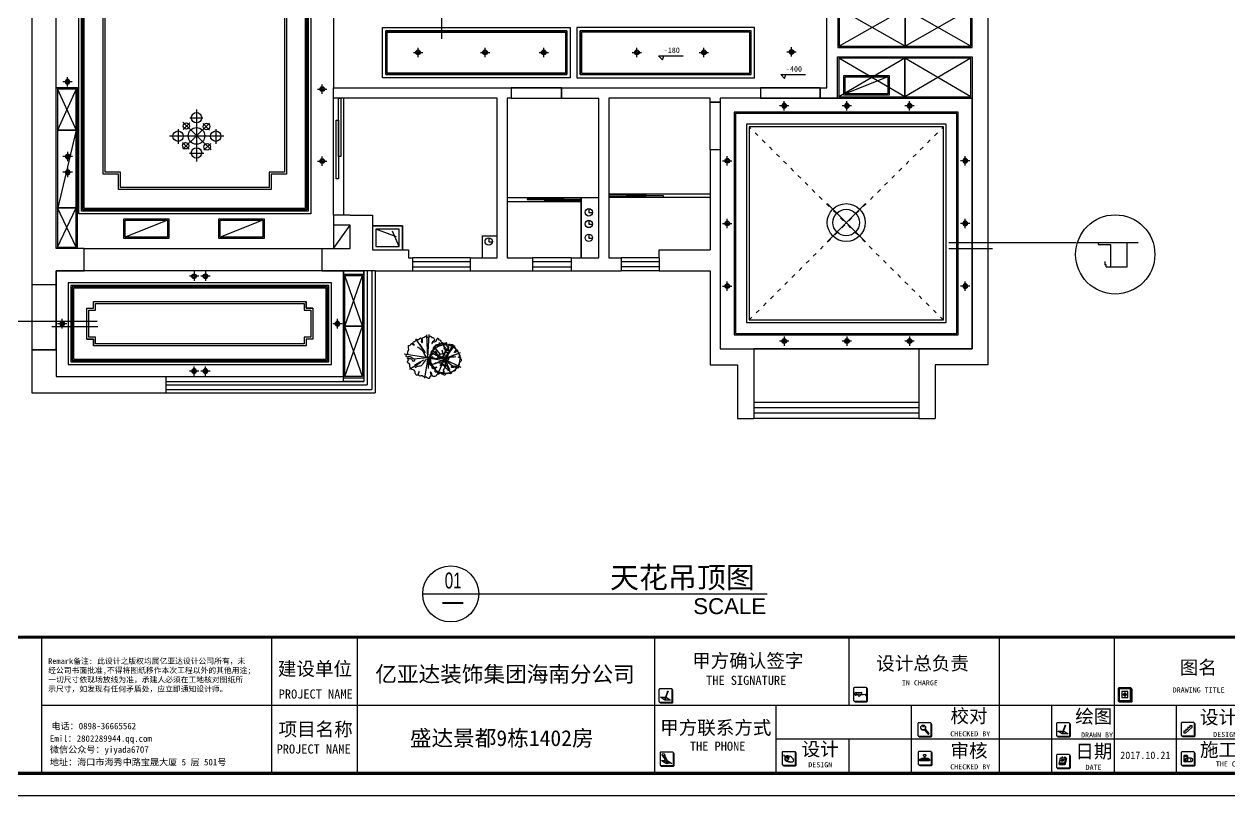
# Model space of a CAD drawing. Header units: millimetres. Extents: x -77055 to 331180, y -861586 to -491011.
# Drawn here: x 176111 to 194089, y -665598 to -654088 of the extents above; entities that cross this region are included whole.
import ezdxf
from ezdxf.enums import TextEntityAlignment as Align

# ---------------------------------------------------------------- set-up
doc = ezdxf.new("R2010")
doc.units = ezdxf.units.MM
doc.linetypes.add('ACAD_ISO03W100', pattern=[30, 12, -18])
doc.linetypes.add('M-HIDDEN', pattern=[1.875, 1.25, -0.625])
for name, color, linetype in [('0-01图框模板说明', 2, 'Continuous'), ('0-02图框细线', 136, 'Continuous'), ('0-170活动家具', 8, 'Continuous'), ('250', 250, 'Continuous'), ('IEM-18Norm', 30, 'Continuous'), ('IFF-PLANTS', 86, 'Continuous'), ('LIGHT', 2, 'Continuous'), ('天花', 2, 'Continuous'), ('家具内线', 8, 'Continuous'), ('家具外线', 4, 'Continuous')]:
    doc.layers.add(name, color=color, linetype=linetype)
doc.styles.add('ar', font='arial.ttf')
doc.styles.get("Standard").update_dxf_attribs({"font": 'simhei.ttf'})
doc.styles.add('STYLE1', font='')
doc.styles.add('黑体', font='simhei.ttf')
doc.styles.get('STYLE1').set_extended_font_data('SimSun')
doc.linetypes.add('FENCELINE1', pattern='A,6.35,-2.54,[133,ltypeshp.shx,S=2.54,R=0,X=-2.54,Y=0],-2.54,25.4', length=36.83)

# ---------------------------------------------------------------- blocks, each defined once
blk = doc.blocks.new('TREE')
at = {"color": 0, "linetype": 'ByBlock'}
for p, q in [((0, 0), (-426, 453)), ((1, -2), (-184, 326)), ((-14, 124), (-37, 392)), ((-28, 553), (-9, 216)), ((-2, -2), (384, 367)), ((0, 0), (-500, -310)), ((0, 0), (-473, -365)), ((0, 0), (-35, -318)), ((0, 0), (227, 147)), ((0, 0), (381, 26)), ((0, 0), (325, -339)), ((0, 0), (223, -298)), ((-580, -11), (-189, -11)), ((-146, -21), (-393, -29)), ((189, -548), (66, -191))]:
    blk.add_line(p, q, dxfattribs=at)
for points in [[(-533, 172, 0.048549), (-538, 162, 0.190472), (-538, 152, -0.10101), (-534, 136, 0.307962), (-529, 126, 0.265853), (-522, 125, -0.124573), (-499, 128, -0.175417), (-471, 113, -0.55537), (-474, 103, -0.151111), (-493, 103, 0.037801), (-513, 108, 0.126958), (-522, 108, 0.229316), (-545, 84, 0.16988), (-545, 59, -0.10766), (-541, 26, 0.160613), (-535, -45, -0.11842), (-527, -95, -0.101826), (-531, -107, 0.641425), (-505, -139, 0.023709), (-443, -97, -0.264906), (-413, -93, -0.527356), (-410, -108, -0.115062), (-453, -136, 0.153737), (-493, -166, 0.227692), (-497, -195, -0.107046), (-494, -249, 0.304489), (-478, -282, 0.118537), (-445, -292, -0.24455), (-417, -310, -0.401226), (-423, -336, 0.516312), (-423, -369, 0.207858), (-395, -376, -0.205707), (-373, -381, 0.042292), (-366, -398, 0.27872), (-293, -406, 0.371124), (-277, -369, -0.162146), (-276, -332, -0.092503), (-254, -296, -0.92822), (-245, -302, 0.045097), (-264, -338, 0.271844), (-261, -356, -0.045638), (-237, -394, -0.351087), (-245, -437, 0.267635), (-276, -481, 0.456302), (-255, -503, 0.224849), (-239, -495, -0.702819), (-221, -501, 0.36667), (-167, -517, -0.306593), (-116, -526, 0.365707), (-41, -531, 0.229267), (-32, -515, -0.531538), (-16, -505, 0.038694), (27, -520, 0.546027), (39, -510, 0.008428), (32, -472, -1.045168), (37, -471, 0.024954), (85, -536, 0.277631), (132, -553, 0.618575), (136, -539, 0.07332), (112, -501, -0.264636), (108, -484, -0.283668), (151, -475, 0.151544), (216, -478, 0.263252), (240, -456, -0.276965), (266, -432, -0.00619), (307, -424, 0.292035), (342, -392, 0.386467), (334, -377, -0.479561), (328, -327, -0.347201), (364, -322, 0.24097), (407, -324, 0.319278), (424, -297, -0.256097), (439, -262, 0.599235), (437, -247, 0.047891), (392, -236, -0.010419), (332, -226, -1.343777), (334, -221, -0.207946), (408, -227, 0.33552), (447, -221, 0.15502), (468, -176, -0.317336), (499, -144, 0.33213), (532, -107, 0.295355), (520, -83, -0.3785), (502, -32, 0.22719), (500, 14, 0.002774), (486, 38, -0.340727), (489, 58, 0.192143), (500, 81, 0.191783), (474, 155, 0.399061), (419, 160, -0.281864), (340, 151, -0.778653), (341, 160, 0.05714), (390, 169, 0.298226), (428, 213, -0.213147), (451, 252, 0.598277), (448, 281, 0.136008), (413, 299, -0.239617), (383, 322, 0.225446), (329, 367, -0.274678), (282, 414, 0.625959), (207, 429, -0.077436), (161, 385, -1.722769), (161, 389, 0.182225), (191, 427, -0.220662), (213, 451, 0.440558), (221, 473, 0.255848), (180, 500, 0.203833), (140, 487, -0.381368), (42, 488, 0.289099), (-77, 508, 0.098536), (-107, 488, -0.37499), (-148, 485, 0.295657), (-212, 490, 0.325049), (-226, 463, -0.444778), (-241, 442, -0.072527), (-280, 445, 0.724317), (-286, 435, 0.036145), (-225, 376, 0.245611), (-185, 367, -0.314344), (-138, 351, -0.471362), (-150, 307, -0.328571), (-187, 315, 0.165469), (-233, 341, -0.289587), (-308, 411, 0.485494), (-358, 433, 0.37279), (-379, 377, -0.569082), (-398, 355, 0.406999), (-425, 335, -0.196889), (-455, 288, -0.049165), (-529, 245, 0.519447), (-535, 215, -0.377457), (-533, 172, 3.957934)], [(15, 56, -0.10196), (60, 209, 0.275224), (55, 302, -0.168848), (27, 414, -2.224984)], [(-390, 62, -0.036231), (-288, 26, 0.185457), (-162, 20, -0.211068), (-43, 9, 0.149215), (0, 0, -8.760448)], [(487, -11, 0.172133), (370, 10, -0.196086), (205, 48, 0.316741), (120, 48, -11.613477)], [(-159, -464, 0.391732), (-139, -392, -0.180788), (-149, -315, -0.13994), (-84, -199, 0.260432), (-59, -111, -0.869243)], [(295, -451, 0.133517), (268, -402, 0.059364), (224, -366, -0.223064), (177, -290, 0.236418), (120, -204, -0.461399)]]:
    blk.add_lwpolyline(points, format="xyb", dxfattribs=at)
blk = doc.blocks.new('efd')
at = {"layer": '家具内线'}
for p, q in [((-22696, -712304), (-22696, -712950)), ((-22534, -712472), (-22868, -712796)), ((-22864, -712460), (-22515, -712806)), ((-22780, -712468), (-22862, -712551)), ((-22779, -712408), (-22616, -712408)), ((-22613, -712477), (-22533, -712560)), ((-23030, -712631), (-22357, -712631)), ((-22926, -712548), (-22926, -712730)), ((-22455, -712548), (-22455, -712728)), ((-22871, -712711), (-22788, -712796)), ((-22604, -712807), (-22519, -712724)), ((-22781, -712846), (-22606, -712846))]:
    blk.add_line(p, q, dxfattribs=at)
at = {"layer": '家具外线'}
for centre, radius in [((-22696, -712405), 64.5), ((-22822, -712508), 39.8), ((-22572, -712514), 39.8), ((-22925, -712634), 64.5), ((-22696, -712631), 103), ((-22457, -712634), 64.5), ((-22831, -712753), 39.8), ((-22696, -712843), 64.5), ((-22563, -712767), 39.8)]:
    blk.add_circle(centre, radius, dxfattribs=at)
blk = doc.blocks.new('adsdw33434')
at = {"layer": '天花', "color": 1}
for p, q in [((-382, 382), (382, -382)), ((382, 382), (-382, -382))]:
    blk.add_line(p, q, dxfattribs=at)
for radius in [377, 264]:
    blk.add_circle((0, 0), radius, dxfattribs=at)
blk = doc.blocks.new('KHBB')
at = {"color": 1}
blk.add_circle((132665, -152294), 35, dxfattribs=at)
at = {"layer": 'LIGHT', "color": 1, "linetype": 'Continuous'}
for p, q in [((132765, -152294), (132565, -152294)), ((132665, -152194), (132665, -152394))]:
    blk.add_line(p, q, dxfattribs=at)
at = {"layer": 'LIGHT', "linetype": 'Continuous'}
blk.add_circle((132665, -152294), 50, dxfattribs=at)
blk = doc.blocks.new('A$C277C16EF')
at = {"layer": '0-01图框模板说明'}
for points in [[(-12145, 1411, -0.414214), (-12158, 1397), (-12331, 1397, -0.071272), (-12335, 1398, 0.348143), (-12322, 1388), (-12149, 1388, 0.414214), (-12135, 1401), (-12135, 1574, 0.333108), (-12145, 1587, -0.057743), (-12145, 1584)], [(-9240, 1428, -0.414214), (-9254, 1415), (-9427, 1415, -0.071272), (-9430, 1416, 0.348143), (-9417, 1405), (-9245, 1405, 0.414214), (-9231, 1419), (-9231, 1592, 0.333108), (-9241, 1605, -0.057743), (-9240, 1601)], [(-5292, 1424, -0.414214), (-5306, 1411), (-5479, 1411, -0.071272), (-5482, 1411, 0.348143), (-5470, 1401), (-5297, 1401, 0.414214), (-5283, 1414), (-5283, 1587, 0.333108), (-5293, 1600, -0.057743), (-5292, 1597)], [(-8283, 904, -0.414214), (-8296, 891), (-8469, 891, -0.071272), (-8473, 891, 0.348143), (-8460, 881), (-8287, 881, 0.414214), (-8273, 894), (-8273, 1067, 0.333108), (-8283, 1080, -0.057743), (-8283, 1077)], [(-6214, 904, -0.414214), (-6227, 891), (-6400, 891, -0.071272), (-6404, 891, 0.348143), (-6391, 881), (-6218, 881, 0.414214), (-6205, 894), (-6205, 1067, 0.333108), (-6214, 1080, -0.057743), (-6214, 1077)], [(-4353, 909, -0.414214), (-4366, 895), (-4539, 895, -0.071272), (-4543, 896, 0.348143), (-4530, 885), (-4357, 885, 0.414214), (-4344, 899), (-4344, 1072, 0.333108), (-4353, 1085, -0.057743), (-4353, 1081)], [(-12128, 465, -0.414214), (-12141, 451), (-12314, 451, -0.071272), (-12318, 452, 0.348143), (-12305, 442), (-12132, 442, 0.414214), (-12119, 455), (-12119, 628, 0.333108), (-12129, 641, -0.057743), (-12128, 638)], [(-10305, 473, -0.414214), (-10318, 460), (-10491, 460, -0.071272), (-10495, 460, 0.348143), (-10482, 450), (-10309, 450, 0.414214), (-10296, 463), (-10296, 636, 0.333108), (-10305, 649, -0.057743), (-10305, 646)], [(-8276, 476, -0.414214), (-8289, 462), (-8462, 462, -0.071272), (-8466, 463, 0.348143), (-8453, 453), (-8280, 453, 0.414214), (-8267, 466), (-8267, 639, 0.333108), (-8276, 652, -0.057743), (-8276, 649)], [(-6214, 431, -0.414214), (-6227, 418), (-6400, 418, -0.071272), (-6404, 418, 0.348143), (-6391, 408), (-6218, 408, 0.414214), (-6205, 421), (-6205, 594, 0.333108), (-6214, 607, -0.057743), (-6214, 604)], [(-4353, 471, -0.414214), (-4366, 457), (-4539, 457, -0.071272), (-4543, 458, 0.348143), (-4530, 448), (-4357, 448, 0.414214), (-4344, 461), (-4344, 634, 0.333108), (-4353, 647, -0.057743), (-4353, 644)]]:
    blk.add_hatch(color=8, dxfattribs=at).paths.add_polyline_path(points)
h = blk.add_hatch(color=8, dxfattribs=at)
h.paths.add_polyline_path([(-5392, 1527), (-5409, 1527), (-5409, 1511), (-5392, 1511)])
h.paths.add_polyline_path([(-5392, 1511), (-5375, 1511), (-5375, 1527), (-5392, 1527)])
h.paths.add_polyline_path([(-5392, 1511), (-5392, 1495), (-5375, 1495), (-5375, 1511)])
h.paths.add_polyline_path([(-5392, 1511), (-5409, 1511), (-5409, 1495), (-5392, 1495)])
at = {"layer": '0-01图框模板说明', "color": 8}
for p, q in [((-12251, 1448), (-12253, 1444)), ((-12252, 1448), (-12253, 1446)), ((-12253, 1446), (-12253, 1444)), ((-12252, 1445), (-12253, 1444)), ((-12251, 1447), (-12252, 1445)), ((-9408, 1541), (-9327, 1547)), ((-9396, 1540), (-9326, 1546)), ((-9345, 1510), (-9264, 1516)), ((-9333, 1509), (-9264, 1515)), ((-5437, 1511), (-5348, 1511)), ((-5392, 1555), (-5392, 1466)), ((-8385, 988), (-8328, 922)), ((-8374, 997), (-8317, 932)), ((-6322, 942), (-6322, 939)), ((-6321, 941), (-6322, 938)), ((-6321, 939), (-6322, 938)), ((-6322, 939), (-6322, 938)), ((-6320, 941), (-6321, 939)), ((-4511, 968), (-4511, 940)), ((-4511, 968), (-4481, 968)), ((-4511, 940), (-4480, 940)), ((-4481, 996), (-4451, 996)), ((-4481, 996), (-4481, 968)), ((-4390, 1020), (-4480, 940)), ((-4451, 1025), (-4451, 996)), ((-4451, 1025), (-4421, 1025)), ((-4421, 1051), (-4390, 1051)), ((-4421, 1051), (-4421, 1025)), ((-4390, 1051), (-4390, 1020)), ((-10471, 551), (-10471, 551)), ((-10462, 577), (-10429, 561)), ((-10456, 543), (-10415, 520)), ((-10421, 576), (-10454, 588)), ((-10449, 575), (-10449, 575)), ((-10449, 575), (-10425, 562)), ((-10420, 571), (-10445, 582)), ((-10379, 585), (-10421, 597)), ((-10411, 561), (-10404, 557)), ((-8449, 546), (-8428, 560)), ((-8426, 561), (-8406, 561)), ((-8383, 572), (-8383, 576)), ((-8376, 572), (-8376, 576)), ((-8350, 561), (-8328, 561)), ((-8308, 546), (-8326, 560)), ((-6272, 566), (-6294, 470)), ((-6269, 563), (-6291, 467)), ((-6266, 561), (-6288, 465)), ((-6263, 559), (-6285, 462)), ((-6275, 569), (-6263, 559)), ((-4510, 597), (-4510, 515)), ((-4395, 564), (-4477, 564)), ((-4456, 597), (-4456, 515)), ((-12241, 484), (-12306, 527)), ((-12306, 527), (-12253, 527)), ((-12224, 527), (-12219, 527)), ((-12219, 527), (-12153, 484)), ((-6374, 473), (-6362, 462)), ((-6294, 470), (-6371, 470)), ((-6291, 467), (-6368, 467)), ((-6288, 465), (-6365, 465)), ((-6285, 462), (-6362, 462)), ((-4395, 510), (-4477, 510))]:
    blk.add_line(p, q, dxfattribs=at)
at = {"layer": '0-01图框模板说明', "color": 2, "const_width": 49}
blk.add_lwpolyline([(-338, 19745), (-338, 338), (-28062, 338), (-28062, 19745)], close=True, dxfattribs=at)
blk.add_lwpolyline([(-338, 2367), (-28066, 2367)], dxfattribs=at)
at = {"layer": '0-01图框模板说明', "color": 8}
for points in [[(-12331, 1397), (-12158, 1397, 0.414214), (-12145, 1411), (-12145, 1584, 0.414214), (-12158, 1597), (-12331, 1597, 0.414214), (-12344, 1584), (-12344, 1411, 0.414214)], [(-12208, 1555), (-12215, 1557), (-12215, 1559, -0.451962), (-12211, 1560), (-12210, 1560, -0.418435), (-12208, 1556)], [(-9427, 1415), (-9254, 1415, 0.414214), (-9240, 1428), (-9240, 1601, 0.414214), (-9254, 1615), (-9427, 1615, 0.414214), (-9440, 1601), (-9440, 1428, 0.414214)], [(-5479, 1411), (-5306, 1411, 0.414214), (-5292, 1424), (-5292, 1597, 0.414214), (-5306, 1610), (-5479, 1610, 0.414214), (-5492, 1597), (-5492, 1424, 0.414214)], [(-8469, 891), (-8296, 891, 0.414214), (-8283, 904), (-8283, 1077, 0.414214), (-8296, 1090), (-8469, 1090, 0.414214), (-8482, 1077), (-8482, 904, 0.414214)], [(-6400, 891), (-6227, 891, 0.414214), (-6214, 904), (-6214, 1077, 0.414214), (-6227, 1090), (-6400, 1090, 0.414214), (-6413, 1077), (-6413, 904, 0.414214)], [(-4539, 895), (-4366, 895, 0.414214), (-4353, 909), (-4353, 1081, 0.414214), (-4366, 1095), (-4539, 1095, 0.414214), (-4552, 1081), (-4552, 909, 0.414214)], [(-6277, 1048), (-6285, 1051), (-6284, 1052, -0.451962), (-6280, 1054), (-6279, 1053, -0.418435), (-6277, 1049)], [(-12314, 451), (-12141, 451, 0.414214), (-12128, 465), (-12128, 638, 0.414214), (-12141, 651), (-12314, 651, 0.414214), (-12328, 638), (-12328, 465, 0.414214)], [(-10491, 460), (-10318, 460, 0.414214), (-10305, 473), (-10305, 646, 0.414214), (-10318, 659), (-10491, 659, 0.414214), (-10504, 646), (-10504, 473, 0.414214)], [(-8462, 462), (-8289, 462, 0.414214), (-8276, 476), (-8276, 649, 0.414214), (-8289, 662), (-8462, 662, 0.414214), (-8476, 649), (-8476, 476, 0.414214)], [(-8446, 547), (-8311, 547, -0.414214), (-8307, 543), (-8307, 526, -0.414214), (-8311, 522), (-8446, 522, -0.414214), (-8450, 526), (-8450, 543, -0.414214)], [(-6400, 418), (-6227, 418, 0.414214), (-6214, 431), (-6214, 604, 0.414214), (-6227, 617), (-6400, 617, 0.414214), (-6413, 604), (-6413, 431, 0.414214)], [(-4539, 457), (-4366, 457, 0.414214), (-4353, 471), (-4353, 644, 0.414214), (-4366, 657), (-4539, 657, 0.414214), (-4552, 644), (-4552, 471, 0.414214)]]:
    blk.add_lwpolyline(points, format="xyb", close=True, dxfattribs=at)
for points in [[(-12335, 1398, 0.348143), (-12322, 1388), (-12149, 1388, 0.414214), (-12135, 1401), (-12135, 1574, 0.333108), (-12145, 1587)], [(-9430, 1416, 0.348143), (-9417, 1405), (-9245, 1405, 0.414214), (-9231, 1419), (-9231, 1592, 0.333108), (-9241, 1605)], [(-5482, 1411, 0.348143), (-5470, 1401), (-5297, 1401, 0.414214), (-5283, 1414), (-5283, 1587, 0.333108), (-5293, 1600)], [(-8473, 891, 0.348143), (-8460, 881), (-8287, 881, 0.414214), (-8273, 894), (-8273, 1067, 0.333108), (-8283, 1080)], [(-6404, 891, 0.348143), (-6391, 881), (-6218, 881, 0.414214), (-6205, 894), (-6205, 1067, 0.333108), (-6214, 1080)], [(-4543, 896, 0.348143), (-4530, 885), (-4357, 885, 0.414214), (-4344, 899), (-4344, 1072, 0.333108), (-4353, 1085)], [(-12318, 452, 0.348143), (-12305, 442), (-12132, 442, 0.414214), (-12119, 455), (-12119, 628, 0.333108), (-12129, 641)], [(-10495, 460, 0.348143), (-10482, 450), (-10309, 450, 0.414214), (-10296, 463), (-10296, 636, 0.333108), (-10305, 649)], [(-8466, 463, 0.348143), (-8453, 453), (-8280, 453, 0.414214), (-8267, 466), (-8267, 639, 0.333108), (-8276, 652)], [(-6404, 418, 0.348143), (-6391, 408), (-6218, 408, 0.414214), (-6205, 421), (-6205, 594, 0.333108), (-6214, 607)], [(-4543, 458, 0.348143), (-4530, 448), (-4357, 448, 0.414214), (-4344, 461), (-4344, 634, 0.333108), (-4353, 647)]]:
    blk.add_lwpolyline(points, format="xyb", dxfattribs=at)
for points in [[(-12238, 1473), (-12235, 1473), (-12170, 1430), (-12257, 1430), (-12323, 1473), (-12246, 1473)], [(-6307, 966), (-6304, 966), (-6239, 923), (-6327, 923), (-6392, 966), (-6316, 966)], [(-8369, 565), (-8356, 565), (-8347, 559), (-8409, 559), (-8399, 565), (-8390, 565)], [(-6334, 569), (-6275, 569), (-6297, 473), (-6374, 473), (-6351, 569), (-6338, 569)]]:
    blk.add_lwpolyline(points, dxfattribs=at)
for points in [[(-12251, 1447), (-12252, 1448), (-12249, 1464), (-12242, 1462)], [(-12211, 1548), (-12218, 1551), (-12249, 1464), (-12242, 1462)], [(-12208, 1555), (-12216, 1558), (-12218, 1551), (-12210, 1548)], [(-5478, 1425), (-5306, 1425), (-5306, 1597), (-5478, 1597)], [(-5437, 1466), (-5348, 1466), (-5348, 1555), (-5437, 1555)], [(-5409, 1527), (-5375, 1527), (-5375, 1495), (-5409, 1495)], [(-6320, 941), (-6322, 942), (-6319, 958), (-6311, 955)], [(-6280, 1042), (-6287, 1044), (-6319, 958), (-6311, 955)], [(-6277, 1048), (-6285, 1051), (-6287, 1044), (-6280, 1042)], [(-8409, 559), (-8347, 559), (-8347, 551), (-8409, 551)], [(-6334, 545), (-6302, 545), (-6310, 520), (-6341, 520)], [(-6355, 495), (-6347, 495), (-6349, 489), (-6356, 489)], [(-6340, 495), (-6332, 495), (-6334, 489), (-6341, 489)], [(-6325, 495), (-6318, 495), (-6319, 489), (-6327, 489)], [(-6311, 495), (-6303, 495), (-6305, 489), (-6312, 489)]]:
    blk.add_lwpolyline(points, close=True, dxfattribs=at)
for centre, radius in [((-8402, 1020), 36), ((-12280, 614), 17.7), ((-12268, 579), 2.53), ((-12263, 570), 2.53), ((-12262, 582), 2.53), ((-12259, 560), 2.53), ((-12258, 573), 2.53), ((-12256, 586), 2.53), ((-12253, 563), 2.53), ((-12254, 548), 2.53), ((-12252, 576), 2.53), ((-12239, 527), 14.3), ((-12247, 566), 2.53), ((-12248, 551), 2.53), ((-12242, 555), 2.53), ((-6295, 558), 2.7)]:
    blk.add_circle(centre, radius, dxfattribs=at)
for centre, radius, start, end in [((-9389, 1516), 24.9, 105.757, 120.9015), ((-9388, 1491), 21.7, 39.9377, 115.0821), ((-9396, 1540), 0.332, 94.538, 105.757), ((-9381, 1528), 16.1, 194.4811, 315.0527), ((-9326, 1485), 24.9, 105.757, 138.6812), ((-9333, 1509), 0.332, 94.538, 105.757), ((-9332, 1534), 14.1, 298.7114, 70.1269), ((-9332, 1534), 13.4, 300.3285, 62.5398), ((-9326, 1545), 0.332, 62.5398, 94.538), ((-9325, 1522), 0.341, 133.8328, 294.2798), ((-9269, 1503), 14.1, 298.7114, 70.1269), ((-9264, 1515), 0.332, 62.5398, 94.538), ((-9270, 1503), 13.4, 300.3285, 62.5398), ((-9263, 1491), 0.341, 133.8328, 294.2798), ((-8401, 1017), 36, 191.5054, 300.5031), ((-8404, 1020), 18, 22.4479, 114.9174), ((-8408, 1029), 8.45, 340.0341, 111.5177), ((-8401, 1017), 36, 323.7918, 16.5929), ((-8324, 929), 7.87, 246.2917, 21.6824), ((-12394, 500), 144, 10.8653, 46.0134), ((-11892, 729), 386, 196.3548, 210.1283), ((-10446, 561), 21.3, 158.1829, 240.9002), ((-10421, 555), 46.4, 172.2315, 207.5085), ((-10376, 526), 99.8, 139.3249, 154.2833), ((-10430, 563), 35, 74.0812, 127.264), ((-10447, 579), 3.62, 54.1755, 246.924), ((-10445, 579), 46.7, 277.384, 14.5417), ((-10419, 579), 21, 239.1443, 279.6549), ((-10424, 568), 5.39, 255.5948, 46.2056), ((-10431, 557), 21, 22.1455, 62.6561), ((-10416, 563), 5.32, 279.6549, 22.1455), ((-10448, 474), 131, 28.784, 58.3007), ((-8426, 557), 3.88, 90, 119.8772), ((-8379, 671), 77.3, 259.2449, 280.7551), ((-8411, 572), 28.6, 7.6088, 51.9955), ((-8395, 577), 13.3, 284.907, 336.821), ((-8379, 584), 23.4, 237.0341, 302.9659), ((-8347, 572), 28.6, 128.0045, 172.3912), ((-8373, 572), 2.72, 180, 209.5766), ((-8363, 578), 14.2, 209.5766, 255.9056), ((-8328, 557), 3.88, 58.6434, 90), ((-6337, 558), 2.7, 133.5405, 58.5094), ((-6319, 562), 20.4, 120.0838, 193.4607), ((-6337, 559), 2.06, 218.3923, 328.4538), ((-6319, 562), 16.9, 118.9884, 196.0214), ((-6336, 557), 2.7, 72.6047, 87.6936), ((-6326, 570), 9.85, 350.5454, 105.731), ((-6327, 569), 7.74, 355.4404, 89.6822), ((-6277, 562), 20.4, 127.1675, 193.4607), ((-6294, 557), 2.7, 72.6047, 215.7707), ((-6295, 559), 2.06, 218.3923, 328.4538), ((-6278, 562), 16.3, 120.88, 197.6449), ((-6286, 573), 6.91, 75.6414, 126.1244), ((-6286, 571), 5.41, 333.2308, 96.566), ((-6286, 571), 8.4, 340.7006, 72.9302), ((-10374, 651), 146, 233.0714, 279.6677), ((-10357, 637), 131, 243.4996, 273.0164), ((-10359, 532), 27.1, 290.3762, 11.4241)]:
    blk.add_arc(centre, radius, start, end, dxfattribs=at)
for centre, major_axis, ratio in [((-9409, 1520), (0, 20.6), 0.646017), ((-9408, 1520), (0, 20.6), 0.646017), ((-9358, 1505), (0, 20.6), 0.646017), ((-9357, 1505), (0, 20.6), 0.646017), ((-4483, 597), (-27.1, 0), 0.454196), ((-4477, 537), (0, 27.1), 0.454196), ((-4395, 537), (0, 27.1), 0.454196), ((-4483, 515), (-27.1, 0), 0.454196)]:
    blk.add_ellipse(centre, major_axis=major_axis, ratio=ratio, dxfattribs=at)
blk.add_ellipse((-8379, 604), major_axis=(25.4, 0), ratio=0.460933, start_param=-0.967391, end_param=4.108984, dxfattribs=at)
for points in [[(-10458, 585), (-10473, 587), (-10480, 594), (-10483, 611)], [(-10456, 587), (-10473, 588), (-10478, 600), (-10482, 612)]]:
    blk.add_open_spline(points, degree=3, dxfattribs=at)
blk.add_spline([(-12239, 513), (-12210, 500), (-12209, 510), (-12222, 507), (-12230, 484), (-12195, 490), (-12189, 484)], degree=3, dxfattribs=at)
at = {"layer": '0-02图框细线'}
for p, q in [((-21553, 338), (-21553, 2367)), ((-18119, 327), (-18119, 2367)), ((-16842, 327), (-16842, 2367)), ((-12405, 338), (-12405, 2367)), ((-9507, 1352), (-9507, 2367)), ((-7264, 1352), (-7264, 2367)), ((-5546, 338), (-5546, 2367)), ((-21553, 1352), (-338, 1352)), ((-10594, 338), (-10594, 1352)), ((-8574, 338), (-8574, 1352)), ((-7264, 338), (-7264, 1352)), ((-6480, 338), (-6480, 1352)), ((-4619, 338), (-4619, 1352)), ((-338, 845), (-10594, 845)), ((-9507, 338), (-9507, 845))]:
    blk.add_line(p, q, dxfattribs=at)
blk.add_lwpolyline([(0, 20083), (0, 0), (-28400, 0), (-28400, 20083)], close=True, dxfattribs=at)
for s, insert, char_height, attachment_point in [('{\\fSimHei|b0|i0|c134|p2;Remark备注: 此设计之版权均属亿亚达设计公司所有，未\\P经公司书面批准,不得将图纸移作本次工程以外的其他用途;\\P一切尺寸依现场放线为准，承建人必须在工地核对图纸所\\P示尺寸，如发现有任何矛盾处，应立即通知设计师。}', (-21458, 1541), 83.12, 7), ('{\\fSimSun|b0|i0|c134|p2;建设单位}', (-18031, 1885), 202.86, 4), ('{\\fSimSun|b0|i0|c134|p2;甲方确认签字}', (-11848, 2004), 202.86, 4), ('{\\fSimSun|b0|i0|c134|p2;设计总负责}', (-9102, 1965), 202.86, 4), ('{\\fSimSun|b0|i0|c134|p2;图名}', (-4572, 1904), 202.86, 4), ('{\\fSimSun|b0|i0|c134|p2;THE SIGNATURE}', (-11640, 1722), 135.24, 4), ('{\\fSimSun|b0|i0|c134|p2;IN CHARGE}', (-8719, 1685), 76.2, 4), ('{\\fSimSun|b0|i0|c134|p2;DRAWING TITLE}', (-4678, 1579), 76.2, 4), ('{\\fSimSun|b0|i0|c134|p2;PROJECT NAME}', (-18018, 1518), 135.24, 4), ('{\\fSimSun|b0|i0|c134|p2;校对}', (-7994, 1181), 202.86, 4), ('{\\fSimSun|b0|i0|c134|p2;绘图}', (-6132, 1175), 202.86, 4), ('{\\fSimSun|b0|i0|c134|p2;设计阶段}', (-4271, 1162), 202.86, 4), ('{\\fSimSun|b0|i0|c134|p2;电话：0898-36665562  }', (-21410, 1036), 96.98, 4), ('{\\fSimSun|b0|i0|c134|p2;项目名称}', (-18020, 983), 202.86, 4), ('{\\fSimSun|b0|i0|c134|p2;甲方联系方式}', (-12326, 1005), 202.86, 4), ('{\\fSimSun|b0|i0|c134|p2;Emil：2802289944.qq.com}', (-21432, 841), 96.98, 4), ('{\\fSimSun|b0|i0|c134|p2;CHECKED BY}', (-7997, 925), 76.2, 4), ('{\\fSimSun|b0|i0|c134|p2;DRAWN BY}', (-6045, 909), 76.2, 4), ('{\\fSimSun|b0|i0|c134|p2;DESIGN PHASE}', (-4074, 915), 76.2, 4), ('{\\fSimSun|b0|i0|c134|p2;微信公众号：yiyada6707}', (-21432, 677), 96.98, 4), ('{\\fSimSun|b0|i0|c134|p2;PROJECT NAME}', (-18049, 698), 135.24, 4), ('{\\fSimSun|b0|i0|c134|p2;THE PHONE}', (-11882, 740), 135.24, 4), ('{\\fSimSun|b0|i0|c134|p2;设计}', (-10215, 686), 202.86, 4), ('{\\fSimSun|b0|i0|c134|p2;审核}', (-7994, 663), 202.86, 4), ('{\\fSimSun|b0|i0|c134|p2;日期}', (-6132, 653), 202.86, 4), ('{\\fSimSun|b0|i0|c134|p2;施工负责}', (-4271, 677), 202.86, 4), ('{\\fSimSun|b0|i0|c134|p2;地址：海口市海秀中路宝晟大厦 5 层 501号}', (-21433, 497), 96.98, 4), ('2017.10.21', (-5460, 605), 110, 4), ('{\\fSimSun|b0|i0|c134|p2;DESIGN}', (-10116, 464), 76.2, 4), ('{\\fSimSun|b0|i0|c134|p2;CHECKED BY}', (-7997, 433), 76.2, 4), ('{\\fSimSun|b0|i0|c134|p2;DATE}', (-5978, 426), 76.2, 4), ('{\\fSimSun|b0|i0|c134|p2;THE CHARGE}', (-4034, 476), 76.2, 4)]:
    blk.add_mtext(s, dxfattribs=dict(at, insert=insert, char_height=char_height, attachment_point=attachment_point))
at = {"layer": '0-02图框细线', "char_height": 236.67, "attachment_point": 5, "style": '黑体'}
for s, insert in [('亿亚达装饰集团海南分公司', (-14640, 1802)), ('{\\fSimSun|b0|i0|c134|p2;盛达景都9栋1402房}', (-14690, 849))]:
    blk.add_mtext(s, dxfattribs=dict(at, insert=insert))

msp = doc.modelspace()

# ---------------------------------------------------------------- linework, layer by layer
at = {"color": 2}
msp.add_line((182059.4, -662585.8), (182895.8, -662585.8), dxfattribs=at)
msp.add_line((182895.8, -662585.8), (187197.3, -662585.8))
at = {"color": 150}
msp.add_circle((182477.6, -662585.8), 418.2, dxfattribs=at)
at = {"layer": '0-170活动家具', "color": 8, "linetype": 'ACAD_ISO03W100', "ltscale": 5}
for p, q in [((186930.1, -658500.8), (189828.8, -655620.8)), ((189827.6, -658500.8), (186930.1, -655620.8))]:
    msp.add_line(p, q, dxfattribs=at)
at = {"layer": '250', "color": 7}
for p, q in [((176228.8, -650255.8), (176228.8, -657975.8)), ((190498.8, -659170.8), (190498.8, -650315.8)), ((176588.8, -657435.8), (176588.8, -650555.8)), ((190258.8, -654435.8), (190258.8, -650555.8)), ((188253.8, -653840.8), (188253.8, -654435.8)), ((188088.8, -655040.8), (188088.8, -653990.8)), ((188248.8, -655190.8), (188248.8, -654575.8)), ((188248.8, -654575.8), (190258.8, -654575.8)), ((188253.8, -654435.8), (190258.8, -654435.8)), ((190258.8, -654575.8), (190258.8, -658930.8)), ((180728.8, -655190.8), (180728.8, -655040.8)), ((180728.8, -655040.8), (183378.8, -655040.8)), ((183378.8, -655040.8), (183378.8, -655190.8)), ((184128.8, -655040.8), (184128.8, -655190.8)), ((184128.8, -655040.8), (187098.8, -655040.8)), ((187098.8, -655040.8), (187098.8, -655190.8)), ((187988.8, -655040.8), (187988.8, -655190.8)), ((187988.8, -655040.8), (188088.8, -655040.8)), ((183168.8, -655190.8), (180728.8, -655190.8)), ((183168.8, -657575.8), (183168.8, -655190.8)), ((183378.8, -655190.8), (183318.8, -655190.8)), ((183318.8, -655190.8), (183318.8, -657575.8)), ((184128.8, -655190.8), (184688.8, -655190.8)), ((184688.8, -656775.8), (184688.8, -655190.8)), ((186348.8, -655190.8), (184838.8, -655190.8)), ((184838.8, -655190.8), (184838.8, -657575.8)), ((186348.8, -655250.8), (186348.8, -655190.8)), ((186498.8, -655250.8), (186348.8, -655250.8)), ((187098.8, -655190.8), (186498.8, -655190.8)), ((186498.8, -655190.8), (186498.8, -655250.8)), ((187988.8, -655190.8), (188248.8, -655190.8)), ((186498.8, -655960.8), (186348.8, -655960.8)), ((186348.8, -655960.8), (186348.8, -657455.8)), ((186498.8, -655960.8), (186498.8, -658930.8)), ((184423.8, -657575.8), (184423.8, -656675.8)), ((184423.8, -656675.8), (184688.8, -656675.8)), ((180978.8, -657085.8), (180728.8, -657085.8)), ((180978.8, -656935.8), (181308.8, -656935.8)), ((180978.8, -657435.8), (180978.8, -657085.8)), ((181308.8, -656935.8), (181308.8, -657095.8)), ((181308.8, -657095.8), (181758.8, -657095.8)), ((181667.3, -657260), (181358.8, -657145.8)), ((181708.8, -657405.8), (181608.8, -657175.8)), ((181758.8, -657095.8), (181758.8, -657455.8)), ((177008.8, -657435.8), (176588.8, -657435.8)), ((177008.8, -657765.8), (177008.8, -657435.8)), ((180558.8, -657435.8), (180978.8, -657435.8)), ((180558.8, -657765.8), (180558.8, -657435.8)), ((181758.8, -657455.8), (181848.8, -657455.8)), ((181848.8, -657455.8), (181848.8, -657575.8)), ((181848.8, -657575.8), (181908.8, -657575.8)), ((181908.8, -657575.8), (181908.8, -657765.8)), ((182768.8, -657575.8), (182768.8, -657765.8)), ((182768.8, -657575.8), (183168.8, -657575.8)), ((183318.8, -657575.8), (183698.8, -657575.8)), ((183698.8, -657575.8), (183698.8, -657765.8)), ((184273.8, -657575.8), (184273.8, -657765.8)), ((184273.8, -657575.8), (184423.8, -657575.8)), ((184838.8, -657575.8), (185018.8, -657575.8)), ((185018.8, -657575.8), (185018.8, -657765.8)), ((185588.8, -657575.8), (185588.8, -657455.8)), ((185588.8, -657455.8), (186348.8, -657455.8)), ((185588.8, -657575.8), (185588.8, -657765.8)), ((176588.8, -657975.8), (176588.8, -657765.8)), ((176588.8, -657765.8), (177008.8, -657765.8)), ((180558.8, -657765.8), (177008.8, -657765.8)), ((180558.8, -657765.8), (181178.8, -657765.8)), ((181348.8, -657765.8), (181178.8, -657765.8)), ((181348.8, -657765.8), (181908.8, -657765.8)), ((182768.8, -657765.8), (183698.8, -657765.8)), ((184273.8, -657765.8), (185018.8, -657765.8)), ((185588.8, -657765.8), (186348.8, -657765.8)), ((186348.8, -657765.8), (186348.8, -659170.8)), ((176588.8, -657975.8), (176228.8, -657975.8)), ((177048.8, -658325.8), (177148.8, -658325.8)), ((177148.8, -658325.8), (177148.8, -658225.8)), ((177048.8, -658785.8), (177148.8, -658785.8)), ((177148.8, -658785.8), (177148.8, -658885.8)), ((180418.8, -658785.8), (180318.8, -658785.8)), ((180318.8, -658785.8), (180318.8, -658885.8)), ((176588.8, -658945.8), (176228.8, -658945.8)), ((176228.8, -658945.8), (176228.8, -659585.8)), ((176588.8, -658945.8), (176588.8, -659345.8)), ((186498.8, -658930.8), (186998.8, -658930.8)), ((186998.8, -658930.8), (186998.8, -659730.8)), ((189463.8, -658930.8), (189463.8, -659730.8)), ((190258.8, -658930.8), (189463.8, -658930.8)), ((186348.8, -659170.8), (186758.8, -659170.8)), ((186758.8, -659170.8), (186758.8, -659970.8)), ((189703.8, -659170.8), (189703.8, -659970.8)), ((190498.8, -659170.8), (189703.8, -659170.8)), ((176588.8, -659345.8), (178223.8, -659345.8)), ((178223.8, -659345.8), (178223.8, -659415.8)), ((178223.8, -659345.8), (180878.8, -659345.8)), ((178223.8, -659415.8), (178223.8, -659585.8)), ((176228.8, -659585.8), (178223.8, -659585.8)), ((186998.8, -659730.8), (186998.8, -659970.8)), ((189463.8, -659730.8), (189463.8, -659970.8)), ((186758.8, -659970.8), (186998.8, -659970.8)), ((189463.8, -659970.8), (189703.8, -659970.8))]:
    msp.add_line(p, q, dxfattribs=at)
at = {"layer": '250', "color": 2}
for p, q in [((177008.8, -656835.8), (177008.8, -650915.8)), ((180308.8, -656835.8), (180308.8, -650915.8)), ((182342.3, -654310.1), (182342.3, -653159.3)), ((188088.8, -655040.8), (188088.8, -653990.8)), ((184408.8, -654190.8), (184408.8, -654840.8)), ((186958.8, -654190.8), (184408.8, -654190.8)), ((184408.8, -654190.8), (184408.8, -654840.8)), ((186958.8, -654840.8), (186958.8, -654190.8)), ((185578.8, -654560.5), (185947.5, -654560.5)), ((185578.8, -654560.5), (185635.4, -654618.7)), ((185635.4, -654618.7), (185654.7, -654560.5)), ((184408.8, -654840.8), (186958.8, -654840.8)), ((187402.1, -654839.6), (187770.7, -654839.6)), ((187402.1, -654839.6), (187458.6, -654897.7)), ((187458.6, -654897.7), (187478, -654839.6)), ((188999.3, -654874.6), (188364.9, -655125.7)), ((176908.8, -655040.8), (176588.8, -655040.8)), ((181308.8, -655040.8), (184408.8, -655040.8)), ((184408.8, -655040.8), (188088.8, -655040.8)), ((188248.8, -655190.8), (190258.8, -655190.8)), ((190258.8, -655420.8), (190258.8, -655190.8)), ((177008.8, -656835.8), (180308.8, -656835.8)), ((178251.9, -657014.5), (177617.5, -657265.6)), ((179673.4, -657014.5), (179039, -657265.6)), ((189909.5, -657346.7), (191808.6, -657346.7)), ((191828.8, -657346.7), (192735.6, -657346.7)), ((192139.9, -657346.7), (192139.9, -657376.7)), ((192139.9, -657376.7), (192319.9, -657376.7)), ((192319.9, -657376.7), (192319.9, -657706.7)), ((192569.9, -657706.7), (192569.9, -657346.7)), ((182768.8, -657575.8), (181908.8, -657575.8)), ((184273.8, -657575.8), (183698.8, -657575.8)), ((185588.8, -657575.8), (185018.8, -657575.8)), ((192239.9, -657626.7), (192239.9, -657676.7)), ((181908.8, -657765.8), (182768.8, -657765.8)), ((183698.8, -657765.8), (184273.8, -657765.8)), ((185588.8, -657765.8), (185018.8, -657765.8)), ((192259.9, -657676.7), (192239.9, -657676.7)), ((192259.9, -657706.7), (192259.9, -657676.7)), ((192259.9, -657706.7), (192569.9, -657706.7)), ((180878.8, -657815.8), (180878.8, -659365.8)), ((177199, -658523), (174011.9, -658523)), ((189463.8, -659730.8), (186998.8, -659730.8)), ((189463.8, -659970.8), (186998.8, -659970.8))]:
    msp.add_line(p, q, dxfattribs=at)
at = {"layer": '250', "color": 251}
for p, q in [((176588.8, -655040.8), (176928.8, -655040.8)), ((180318.8, -658325.8), (180318.8, -658225.8)), ((180418.8, -658325.8), (180318.8, -658325.8)), ((189463.8, -658930.8), (186998.8, -658930.8))]:
    msp.add_line(p, q, dxfattribs=at)
at = {"layer": '250', "color": 8}
for p, q in [((176908.8, -657435.8), (176908.8, -655040.8)), ((180728.8, -656935.8), (180728.8, -655190.8)), ((180878.8, -655190.8), (180878.8, -656935.8)), ((176888.8, -655669.5), (176608.8, -656847)), ((183318.8, -656675.8), (184688.8, -656675.8)), ((186348.8, -656625.8), (184838.8, -656625.8)), ((186348.8, -656675.8), (184838.8, -656675.8)), ((183318.8, -656735.8), (184423.8, -656735.8)), ((184537.2, -656840.2), (184537.2, -656900.2)), ((184537.2, -656900.2), (184591.9, -656900.2)), ((180728.8, -657435.8), (180978.8, -657085.8)), ((184537.2, -657014), (184537.2, -657074)), ((184537.2, -657074), (184591.9, -657074)), ((184537.2, -657219.7), (184537.2, -657279.7)), ((177008.8, -657435.8), (180558.8, -657435.8)), ((183043.8, -657275.8), (183043.8, -657335.7)), ((183043.8, -657335.7), (183098.6, -657335.7)), ((184537.2, -657279.7), (184591.9, -657279.7)), ((181178.8, -657765.8), (181178.8, -659415.8)), ((181348.8, -657765.8), (181348.8, -659585.8)), ((178223.8, -659415.8), (181178.8, -659415.8)), ((178223.8, -659585.8), (181348.8, -659585.8))]:
    msp.add_line(p, q, dxfattribs=at)
at = {"layer": '250', "color": 1}
for p, q in [((181228.8, -657765.8), (181228.8, -659465.8)), ((181298.8, -657765.8), (181298.8, -659535.8)), ((182768.8, -657635.8), (181908.8, -657635.8)), ((181908.8, -657705.8), (182768.8, -657705.8)), ((184273.8, -657635.8), (183698.8, -657635.8)), ((183698.8, -657705.8), (184273.8, -657705.8)), ((185588.8, -657635.8), (185018.8, -657635.8)), ((185588.8, -657705.8), (185018.8, -657705.8)), ((178223.8, -659465.8), (181228.8, -659465.8)), ((178223.8, -659535.8), (181298.8, -659535.8)), ((189463.8, -659810.8), (186998.8, -659810.8)), ((189463.8, -659890.8), (186998.8, -659890.8))]:
    msp.add_line(p, q, dxfattribs=at)
at = {"layer": '250', "color": 251}
for points in [[(180388.8, -656915.8), (176928.8, -656915.8), (176928.8, -650835.8), (180388.8, -650835.8)], [(180328.8, -656855.8), (176988.8, -656855.8), (176988.8, -650895.8), (180328.8, -650895.8)], [(179768.8, -656525.8), (177548.8, -656525.8), (177548.8, -656295.8), (177318.8, -656295.8), (177318.8, -651455.8), (177548.8, -651455.8), (177548.8, -651225.8), (179768.8, -651225.8), (179768.8, -651455.8), (179998.8, -651455.8), (179998.8, -656295.8), (179768.8, -656295.8)], [(180698.8, -657945.8), (176768.8, -657945.8), (176768.8, -659165.8), (180698.8, -659165.8)], [(180388.8, -658755.8), (180288.8, -658755.8), (180288.8, -658855.8), (177178.8, -658855.8), (177178.8, -658755.8), (177078.8, -658755.8), (177078.8, -658355.8), (177178.8, -658355.8), (177178.8, -658255.8), (180288.8, -658255.8), (180288.8, -658355.8), (180388.8, -658355.8)]]:
    msp.add_lwpolyline(points, close=True, dxfattribs=at)
at = {"layer": '250', "color": 1, "linetype": 'FENCELINE1', "ltscale": 3}
for points in [[(180348.8, -656875.8), (176968.8, -656875.8), (176968.8, -650875.8), (180348.8, -650875.8)], [(184258.8, -654890.8), (181458.8, -654890.8), (181458.8, -654140.8), (184258.8, -654140.8)], [(184358.8, -654890.8), (187008.8, -654890.8), (187008.8, -654140.8), (184358.8, -654140.8)], [(180658.8, -657985.8), (176808.8, -657985.8), (176808.8, -659125.8), (180658.8, -659125.8)]]:
    msp.add_lwpolyline(points, close=True, dxfattribs=at)
at = {"layer": '250', "color": 1}
for points in [[(180308.8, -656835.8), (177008.8, -656835.8), (177008.8, -650915.8), (180308.8, -650915.8)], [(190238.8, -653860.8), (188273.8, -653860.8), (188273.8, -654415.8), (190238.8, -654415.8)], [(188344.9, -654854.6), (189019.3, -654854.6), (189019.3, -655145.7), (188344.9, -655145.7)], [(186888.8, -658540.8), (189868.8, -658540.8), (189868.8, -655580.8), (186888.8, -655580.8)], [(186928.8, -658500.8), (189828.8, -658500.8), (189828.8, -655620.8), (186928.8, -655620.8)], [(177597.5, -656994.5), (178271.9, -656994.5), (178271.9, -657285.6), (177597.5, -657285.6)], [(179019, -656994.5), (179693.4, -656994.5), (179693.4, -657285.6), (179019, -657285.6)], [(180618.8, -658025.8), (176848.8, -658025.8), (176848.8, -659085.8), (180618.8, -659085.8)]]:
    msp.add_lwpolyline(points, close=True, dxfattribs=at)
at = {"layer": '250', "color": 251}
for points in [[(179798.8, -656555.8), (177518.8, -656555.8), (177518.8, -656325.8), (177288.8, -656325.8), (177288.8, -651425.8), (177518.8, -651425.8), (177518.8, -651195.8), (179798.8, -651195.8), (179798.8, -651425.8), (180028.8, -651425.8), (180028.8, -656325.8), (179798.8, -656325.8), (179798.8, -656555.8)], [(180418.8, -658785.8), (180318.8, -658785.8), (180318.8, -658885.8), (177148.8, -658885.8), (177148.8, -658785.8), (177048.8, -658785.8), (177048.8, -658325.8), (177148.8, -658325.8), (177148.8, -658225.8), (180318.8, -658225.8), (180318.8, -658325.8), (180418.8, -658325.8), (180418.8, -658785.8)]]:
    msp.add_lwpolyline(points, dxfattribs=at)
at = {"layer": '250', "color": 2}
for points in [[(180728.8, -655040.8), (188088.8, -655040.8), (188088.8, -653990.8), (180728.8, -653990.8)], [(181508.8, -654840.8), (184208.8, -654840.8), (184208.8, -654190.8), (181508.8, -654190.8)], [(184188.8, -654820.8), (181528.8, -654820.8), (181528.8, -654210.8), (184188.8, -654210.8)], [(184428.8, -654820.8), (186938.8, -654820.8), (186938.8, -654210.8), (184428.8, -654210.8)], [(188364.9, -654874.6), (188999.3, -654874.6), (188999.3, -655125.7), (188364.9, -655125.7)], [(180803.8, -655190.8), (180838.8, -655190.8), (180838.8, -656063.3), (180803.8, -656063.3)], [(186348.8, -655250.8), (186498.8, -655250.8), (186498.8, -655960.8), (186348.8, -655960.8)], [(186498.8, -658930.8), (190258.8, -658930.8), (190258.8, -655190.8), (186498.8, -655190.8)], [(186728.8, -658700.8), (190028.8, -658700.8), (190028.8, -655420.8), (186728.8, -655420.8)], [(180768.8, -655521), (180803.8, -655521), (180803.8, -656393.5), (180768.8, -656393.5)], [(177617.5, -657014.5), (178251.9, -657014.5), (178251.9, -657265.6), (177617.5, -657265.6)], [(179039, -657014.5), (179673.4, -657014.5), (179673.4, -657265.6), (179039, -657265.6)], [(180878.8, -657765.8), (176588.8, -657765.8), (176588.8, -659345.8), (180878.8, -659345.8)]]:
    msp.add_lwpolyline(points, close=True, dxfattribs=at)
at = {"layer": '250', "color": 8}
for points in [[(190238.8, -653860.8), (189256.3, -654415.8), (189256.3, -653860.8), (188273.8, -654415.8)], [(190238.8, -654415.8), (189256.3, -653860.8), (189256.3, -654415.8), (188273.8, -653860.8)], [(190238.8, -654595.8), (189253.8, -655170.8), (189253.8, -654595.8), (188268.8, -655170.8)], [(190238.8, -655170.8), (189253.8, -654595.8), (189253.8, -655170.8), (188268.8, -654595.8)], [(176608.8, -655060.8), (176888.8, -655669.5), (176608.8, -655669.5)], [(176888.8, -655060.8), (176608.8, -655669.5), (176888.8, -655669.5)], [(176608.8, -657415.8), (176888.8, -656827), (176608.8, -656827)], [(176888.8, -657415.8), (176608.8, -656827), (176888.8, -656827)], [(180728.8, -657085.8), (180728.8, -657435.8)], [(181158.8, -659345.8), (180898.8, -658590.8), (181158.8, -658590.8), (180898.8, -657835.8)], [(180898.8, -659345.8), (181158.8, -658590.8), (180898.8, -658590.8), (181158.8, -657835.8)]]:
    msp.add_lwpolyline(points, dxfattribs=at)
for points in [[(184208.8, -654840.8), (181508.8, -654840.8), (181508.8, -654190.8), (184208.8, -654190.8)], [(184408.8, -654840.8), (186958.8, -654840.8), (186958.8, -654190.8), (184408.8, -654190.8)], [(190238.8, -654595.8), (188268.8, -654595.8), (188268.8, -655170.8), (190238.8, -655170.8)], [(176888.8, -655060.8), (176608.8, -655060.8), (176608.8, -657415.8), (176888.8, -657415.8)], [(183378.8, -655190.8), (184128.8, -655190.8), (184128.8, -655040.8), (183378.8, -655040.8)], [(187098.8, -655190.8), (187988.8, -655190.8), (187988.8, -655040.8), (187098.8, -655040.8)], [(186708.8, -658720.8), (190048.8, -658720.8), (190048.8, -655400.8), (186708.8, -655400.8)], [(180898.8, -657835.8), (181158.8, -657835.8), (181158.8, -659345.8), (180898.8, -659345.8)], [(180638.8, -658005.8), (176828.8, -658005.8), (176828.8, -659105.8), (180638.8, -659105.8)]]:
    msp.add_lwpolyline(points, close=True, dxfattribs=at)
at = {"layer": '250', "color": 2}
msp.add_lwpolyline([(184408.8, -654840.8), (184408.8, -654190.8)], dxfattribs=at)
at = {"layer": '250', "color": 4}
for points in [[(183619.6, -656705), (184169.6, -656705), (184169.6, -656695), (183619.6, -656695)], [(183873.8, -656715), (184423.8, -656715), (184423.8, -656705), (183873.8, -656705)], [(184838.8, -656651.2), (185393.8, -656651.2), (185393.8, -656631.2), (184838.8, -656631.2)], [(185095.4, -656671.2), (185650.4, -656671.2), (185650.4, -656651.2), (185095.4, -656651.2)]]:
    msp.add_lwpolyline(points, close=True, dxfattribs=at)
at = {"layer": '250', "color": 7}
for points in [[(184423.8, -656675.8), (184423.8, -657575.8), (184688.8, -657575.8), (184688.8, -656675.8)], [(180978.8, -656935.8), (180728.8, -656935.8), (180728.8, -657085.8)]]:
    msp.add_lwpolyline(points, dxfattribs=at)
for points in [[(181758.8, -657455.8), (181758.8, -657095.8), (181308.8, -657095.8), (181308.8, -657455.8)], [(181708.8, -657405.8), (181708.8, -657145.8), (181358.8, -657145.8), (181358.8, -657405.8)], [(180878.8, -657815.8), (181178.8, -657815.8), (181178.8, -657765.8), (180878.8, -657765.8)], [(176228.8, -658945.8), (176588.8, -658945.8), (176588.8, -657975.8), (176228.8, -657975.8)], [(180878.8, -659365.8), (181178.8, -659365.8), (181178.8, -659415.8), (180878.8, -659415.8)]]:
    msp.add_lwpolyline(points, close=True, dxfattribs=at)
at = {"layer": '250', "color": 7, "const_width": 20}
msp.add_lwpolyline([(183168.8, -657246.9), (182949.1, -657246.9), (182949.1, -657575.8)], dxfattribs=at)
at = {"layer": '250', "color": 2, "const_width": 20}
msp.add_lwpolyline([(189909.5, -657439.3), (190563.1, -657439.3)], dxfattribs=at)
at = {"layer": '250', "color": 1, "const_width": 20}
msp.add_lwpolyline([(177215.7, -658598.1), (176520.2, -658598.1)], dxfattribs=at)
at = {"layer": '250', "color": 8}
for centre in [(184537.2, -656895.2), (184537.2, -657069), (184537.2, -657274.7), (183043.8, -657330.8)]:
    msp.add_circle(centre, 55, dxfattribs=at)
at = {"layer": '250', "color": 2}
msp.add_circle((192392.7, -657523.3), 591, dxfattribs=at)
at = {"layer": 'IEM-18Norm', "linetype": 'M-HIDDEN', "ltscale": 0.2}
msp.add_circle((182394.6, -659084.2), 216.6, dxfattribs=at)

# ---------------------------------------------------------------- block references
at = {"yscale": 0.6999999999534339, "zscale": 0.7, "rotation": 180}
for p, xscale in [((274855, -761116.4), 0.6999999999534339), ((275855, -761116.4), 0.6999999999534339), ((276731.5, -761116.4), 0.6999999999534339), ((278120.4, -761116.4), 0.6999999999534339), ((279120.4, -761116.4), 0.6999999999534339), ((280428, -761107.8), 0.6999999999534339), ((83893.2, -761554), -0.6999999999534339), ((273424.5, -761662.4), 0.6999999999534339), ((94588.2, -761911.7), -0.6999999999534339), ((95523.2, -761911.7), -0.6999999999534339), ((96458.2, -761911.7), -0.6999999999534339), ((83896, -762670.3), -0.6999999999534339), ((273424.5, -762737.4), 0.6999999999534339), ((279469.5, -762731.7), 0.6999999999534339), ((97288.2, -762731.7), -0.6999999999534339), ((83896, -762904.5), -0.6999999999534339), ((279469.5, -763666.7), 0.6999999999534339), ((97288.2, -763666.7), -0.6999999999534339), ((279469.5, -764601.7), 0.6999999999534339), ((97288.2, -764601.7), -0.6999999999534339), ((83815.2, -765161.7), -0.6999999999534339), ((87921.8, -765161.7), -0.6999999999534339), ((85781.3, -765869.8), -0.6999999999534339), ((85951.9, -765869.8), -0.6999999999534339)]:
    msp.add_blockref('KHBB', p, dxfattribs=dict(at, xscale=xscale))
at = {"xscale": 0.6999999999534339, "yscale": 0.6999999999534339, "zscale": 0.7}
for p in [(85781.3, -551241.7), (85951.9, -551241.7), (94588.2, -552209.8), (95523.2, -552209.8), (96458.2, -552209.8)]:
    msp.add_blockref('KHBB', p, dxfattribs=at)
at = {"layer": '250', "color": 7}
msp.add_blockref('A$C277C16EF', (197928.3, -665598.2), dxfattribs=at)
at = {"layer": '250', "color": 1, "xscale": 1.200000000011642, "yscale": 1.200000000069849, "zscale": 1.2}
msp.add_blockref('efd', (205918.9, 199401.7), dxfattribs=at)
at = {"layer": 'IFF-PLANTS'}
for p, xscale, yscale, zscale, rotation in [((182136.3, -659065.6), -0.5801032317017576, 0.5801032316958299, 0.580103231707317, 124.2149886186167), ((182383.5, -659087.6), 0.4350774237579837, 0.4350774237973383, 0.4350774237804879, 201.1796316261226)]:
    msp.add_blockref('TREE', p, dxfattribs=dict(at, xscale=xscale, yscale=yscale, zscale=zscale, rotation=rotation))
at = {"layer": '天花', "color": 3, "xscale": 0.75, "yscale": 0.75, "zscale": 0.75}
msp.add_blockref('adsdw33434', (188378.8, -657048.1), dxfattribs=at)

# ---------------------------------------------------------------- texts
at = {"color": 2, "style": 'ar'}
msp.add_text('SCALE  ', height=237.6, dxfattribs=at).set_placement((186095.3, -662887.8))
at = {"color": 2, "style": 'ar', "width": 0.680032}
msp.add_attdef('01', text='02', height=237.6, dxfattribs=at).set_placement((182387.9, -662504.8), (182639, -662504.8), align=Align.FIT)
at = {"color": 2, "style": 'ar', "flags": 8}
msp.add_attdef('天花吊顶图', text='原始结构图', height=316.8, dxfattribs=at).set_placement((185934.2, -662335.9), align=Align.MIDDLE)
at = {"color": 2, "style": 'ar', "width": 3.8549, "flags": 8}
msp.add_attdef('-', text='-', height=237.6, dxfattribs=at).set_placement((182295.2, -662812.7), (182721.3, -662812.7), align=Align.FIT)
at = {"layer": '250', "color": 2, "char_height": 80, "width": 603.791, "attachment_point": 1, "style": 'STYLE1'}
for s, insert in [('-180', (185656.1, -654437.6)), ('-400', (187479.3, -654716.6))]:
    msp.add_mtext(s, dxfattribs=dict(at, insert=insert))

doc.saveas('drawing.dxf')
